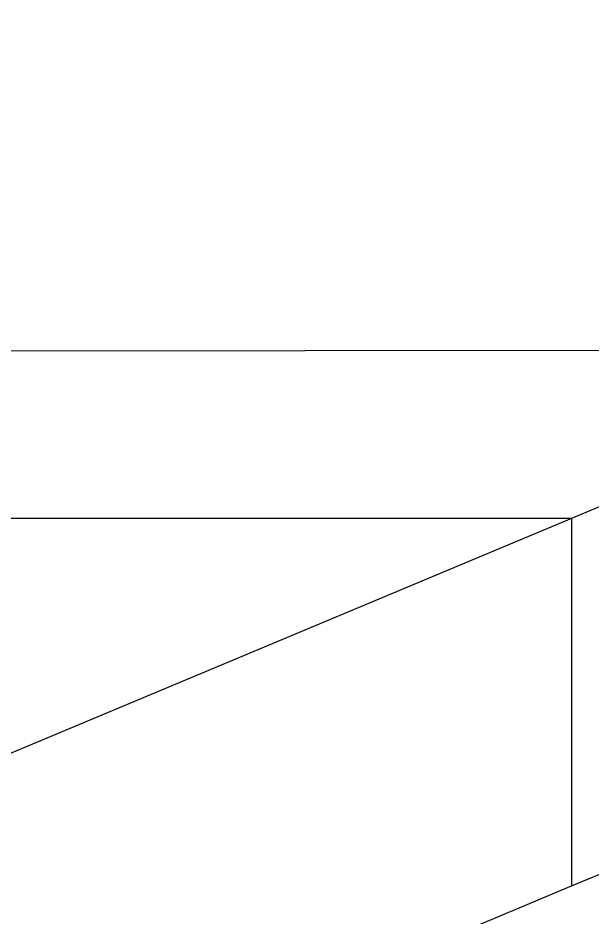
# Model space of a CAD drawing. Header units: millimetres. Extents: x 1897 to 6932, y 2548 to 7823.
# Drawn here: x 2990.4 to 3092, y 4148.8 to 4308 of the extents above; entities that cross this region are included whole.
import ezdxf

# ---------------------------------------------------------------- set-up
doc = ezdxf.new("R2010")
doc.units = ezdxf.units.MM
for name, color, linetype in [('MURO', 1, 'Continuous'), ('vetro', 4, 'Continuous'), ('Wall', 43, 'Continuous')]:
    doc.layers.add(name, color=color, linetype=linetype)

msp = doc.modelspace()

# ---------------------------------------------------------------- linework, layer by layer
at = {"layer": 'MURO'}
for p, q in [((3712.95, 4480.88), (3088.34, 4219.34)), ((3088.34, 4154.29), (3712.95, 4415.84)), ((3088.34, 4219.34), (3088.34, 4154.29))]:
    msp.add_line(p, q, dxfattribs=at)
at = {"layer": 'vetro'}
for p, q in [((3088.34, 4219.34), (2882.29, 4133.06)), ((2882.29, 4068.01), (3088.34, 4154.29))]:
    msp.add_line(p, q, dxfattribs=at)
at = {"layer": 'Wall'}
for p, q in [((2882.29, 4248.96), (3159.66, 4249.2)), ((3088.34, 4219.34), (2882.29, 4219.34))]:
    msp.add_line(p, q, dxfattribs=at)

doc.saveas('drawing.dxf')
